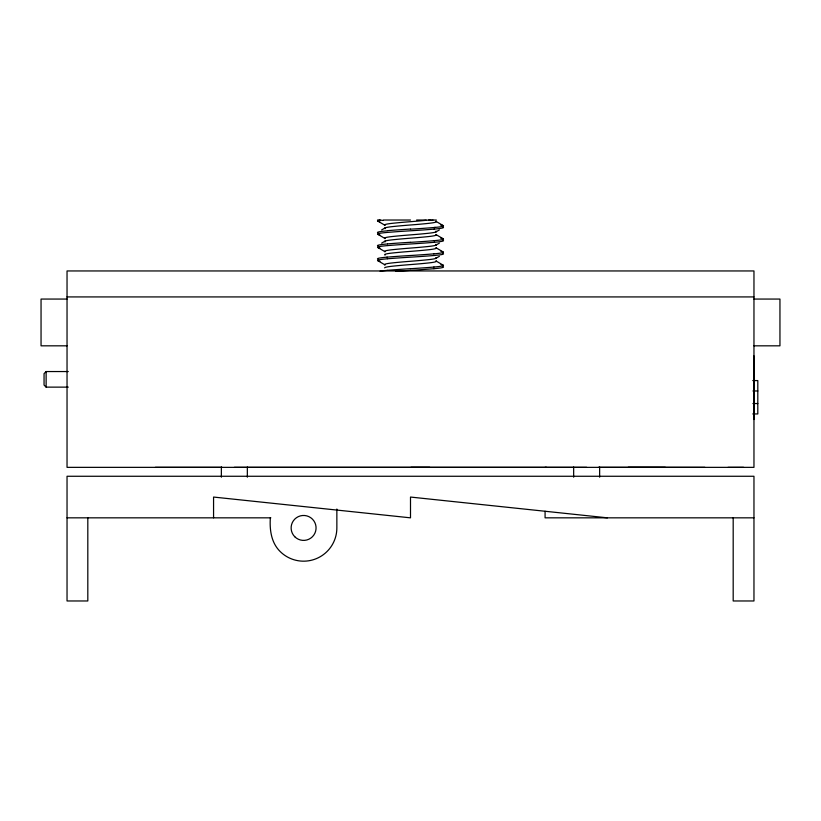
<?xml version="1.0" encoding="UTF-8"?>
<svg xmlns="http://www.w3.org/2000/svg" width="821" height="821" viewBox="0 0 821 821"><rect width="100%" height="100%" fill="white"/><g stroke="black" fill="none" stroke-linecap="round" stroke-linejoin="round"><path stroke-width="1.23" d="M67.035 296.925L67.035 270.951L753.965 270.951L753.965 467.354L67.035 467.354L67.035 296.925L753.965 296.925M221.362 477.186L221.362 467.026M247.337 477.186L247.337 467.026M573.663 477.186L573.663 467.026M599.638 477.186L599.638 467.026M753.965 419.51L753.965 355.904M727.991 467.375L743.569 467.344M665.39 467.365L598.427 467.334M68.297 371.544L46.13 371.544L44.057 373.627L44.057 385.049L46.13 387.132L68.297 387.132M381.632 229.942L385.131 227.879M381.632 243.139L385.131 241.076M435.869 231.984L439.368 229.921M435.869 245.181L439.368 243.119M435.869 258.379L439.368 256.316M378.142 221.26L385.131 225.385A26.026 2.001 1.8 0 1 384.649 224.985A26.026 2.001 -1.8 0 1 392.222 223.333A26.026 0.831 -4.4 0 1 410.5 221.68A26.026 0.831 -4.4 0 0 428.778 220.028L432.934 220.028M377.506 220.028L380.051 220.028L377.506 220.859A33.127 2.011 1.3 0 0 379.754 221.68M383.407 220.028L410.5 220.028M416.616 220.028L426.161 220.028M432.841 220.028L436.351 220.028M67.035 299.06L41.05 299.06L41.05 345.826L67.035 345.826M753.965 299.06L779.95 299.06L779.95 345.826L753.965 345.826M752.765 380.575L757.814 380.585L757.804 413.948L752.785 413.938M752.96 390.97L757.814 390.97M752.919 403.542L757.814 403.542M155.364 467.344L221.957 467.344M234.344 467.344L586.697 467.354M67.035 517.835L270.827 517.835M753.965 517.835L545.082 517.835L545.082 511.257M704.88 467.354L628.209 467.313M410.972 467.344L429.783 467.365M545.082 467.354L546.499 467.354M607.437 517.835L410.5 497.054L410.5 517.835L213.563 497.054L213.563 517.835M379.979 220.028L383.038 220.449M442.858 225.406L435.869 221.28A26.026 2.001 1.8 0 1 436.351 221.68A26.026 2.001 -1.8 0 1 428.778 223.333A26.026 0.831 -4.4 0 1 410.5 224.985A26.026 0.831 -4.4 0 0 392.222 226.627A26.026 2.001 -1.8 0 0 384.649 228.279A26.026 2.001 1.8 0 0 385.131 228.679M442.858 238.603L435.869 234.478A26.026 2.001 1.8 0 1 436.351 234.878A26.026 2.001 -1.8 0 1 428.778 236.53A26.026 0.831 -4.4 0 1 410.5 238.182A26.026 0.831 -4.4 0 0 392.222 239.835A26.026 2.001 -1.8 0 0 384.649 241.477A26.026 2.001 1.8 0 0 385.131 241.877M442.858 251.801L435.869 247.675A26.026 2.001 1.8 0 1 436.351 248.075A26.026 2.001 -1.8 0 1 428.778 249.728A26.026 0.831 -4.4 0 1 410.5 251.38A26.026 0.831 -4.4 0 0 392.222 253.032A26.026 2.001 -1.8 0 0 384.649 254.674A26.026 2.001 1.8 0 0 385.131 255.074M442.858 264.998L435.869 260.873A26.026 2.001 1.8 0 1 436.351 261.273A26.026 2.001 -1.8 0 1 428.778 262.925A26.026 0.831 -4.4 0 1 410.5 264.578A26.026 0.831 -4.4 0 0 392.222 266.23A26.026 2.001 -1.8 0 0 384.649 267.872M378.142 234.457L385.131 238.583A26.026 2.001 1.8 0 1 384.649 238.182A26.026 2.001 -1.8 0 1 392.222 236.53A26.026 0.831 -4.4 0 1 410.5 234.878A26.026 0.831 -4.4 0 0 428.778 233.226A26.026 2.001 -1.8 0 0 436.351 231.584A26.026 2.001 1.8 0 0 435.869 231.183M378.142 247.655L385.131 251.78A26.026 2.001 1.8 0 1 384.649 251.38A26.026 2.001 -1.8 0 1 392.222 249.728A26.026 0.831 -4.4 0 1 410.5 248.075A26.026 0.831 -4.4 0 0 428.778 246.433A26.026 2.001 -1.8 0 0 436.351 244.781A26.026 2.001 1.8 0 0 435.869 244.381M378.142 260.852L385.131 264.978A26.026 2.001 1.8 0 1 384.649 264.578A26.026 2.001 -1.8 0 1 392.222 262.925A26.026 0.831 -4.4 0 1 410.5 261.273A26.026 0.831 -4.4 0 0 428.778 259.631A26.026 2.001 -1.8 0 0 436.351 257.979A26.026 2.001 1.8 0 0 435.869 257.578M733.184 517.835L733.184 600.972L753.965 600.972L753.965 476.262L67.035 476.262L67.035 600.972L87.816 600.972L87.816 517.835M336.856 509.03L336.856 527.924A33.261 33.261 0 0 1 280.084 551.445C271.176 542.65 269.545 529.75 270.345 517.835M46.13 371.544L46.13 387.132M440.518 224.985A33.127 1.95 1.5 0 1 443.473 225.806A33.127 2.001 -1.3 0 1 434.35 227.479M442.745 227.048A33.127 1.97 1.5 0 1 443.494 227.458A33.127 2.011 -1.4 0 1 434.093 229.11M435.253 227.407A33.127 0.872 -3.4 0 1 410.5 229.172M434.494 229.08A33.127 0.862 -3.4 0 1 410.5 230.783A33.127 0.79 -3.5 0 0 387.789 232.384M388.292 230.598A33.127 0.862 -3.4 0 1 410.397 229.059M387.738 230.783A33.127 1.96 -1.5 0 0 377.516 232.405A33.127 2.001 1.3 0 0 377.947 232.805M387.43 232.415A33.127 1.981 -1.5 0 0 377.506 234.057A33.127 2.001 1.4 0 0 379.836 234.878M440.682 238.182A33.127 1.981 1.5 0 1 443.484 239.003A33.127 1.991 -1.4 0 1 434.135 240.666M442.776 240.245A33.127 1.981 1.5 0 1 443.494 240.656A33.127 2.001 -1.4 0 1 434.032 242.308M434.586 240.625A33.127 0.831 -3.4 0 1 410.5 242.339M434.309 242.287A33.127 0.842 -3.4 0 1 410.5 243.981A33.127 0.811 -3.5 0 0 387.604 245.592M387.584 243.888A33.127 0.842 -3.4 0 1 410.397 242.287M387.368 243.96A33.127 1.991 -1.4 0 0 377.506 245.602A33.127 1.991 1.4 0 0 378.081 246.013M387.348 245.612A33.127 1.991 -1.5 0 0 377.506 247.254A33.127 2.001 1.4 0 0 379.897 248.075M440.959 251.38A33.127 2.001 1.4 0 1 443.494 252.201A33.127 1.991 -1.5 0 1 433.837 253.853M442.806 253.443A33.127 1.991 1.4 0 1 443.494 253.853A33.127 2.001 -1.4 0 1 433.95 255.505M433.755 253.853A33.127 0.811 -3.5 0 1 410.5 255.505M434.104 255.495A33.127 0.831 -3.4 0 1 410.5 257.168A33.127 0.821 -3.5 0 0 387.409 258.789M386.978 257.158A33.127 0.831 -3.4 0 1 410.397 255.505M387.112 257.147A33.127 2.001 -1.4 0 0 377.506 258.8A33.127 1.991 1.5 0 0 378.163 259.21M387.266 258.81A33.127 1.991 -1.4 0 0 377.506 260.452A33.127 2.001 1.4 0 0 379.949 261.273M440.98 264.578A33.127 1.991 1.4 0 1 443.494 265.399A33.127 2.001 -1.4 0 1 433.857 267.051M442.827 266.651A33.127 1.991 1.4 0 1 443.494 267.051A33.127 2.001 -1.4 0 1 433.899 268.703M433.981 267.041A33.127 0.852 -3.4 0 1 410.5 268.703M433.981 268.693A33.127 0.831 -3.5 0 1 410.5 270.355A33.127 0.821 -3.5 0 0 395.64 271.341M387.245 270.335A33.127 0.831 -3.5 0 1 410.397 268.703M380.102 271.176A33.127 1.981 -1.5 0 1 387.286 270.355M428.778 220.028A26.026 2.001 1.8 0 1 431.969 220.428M294.78 536.749A12.469 12.469 0 0 0 315.644 531.156A12.469 12.469 0 0 0 300.373 515.886A12.469 12.469 0 0 0 294.78 536.749"/></g></svg>
